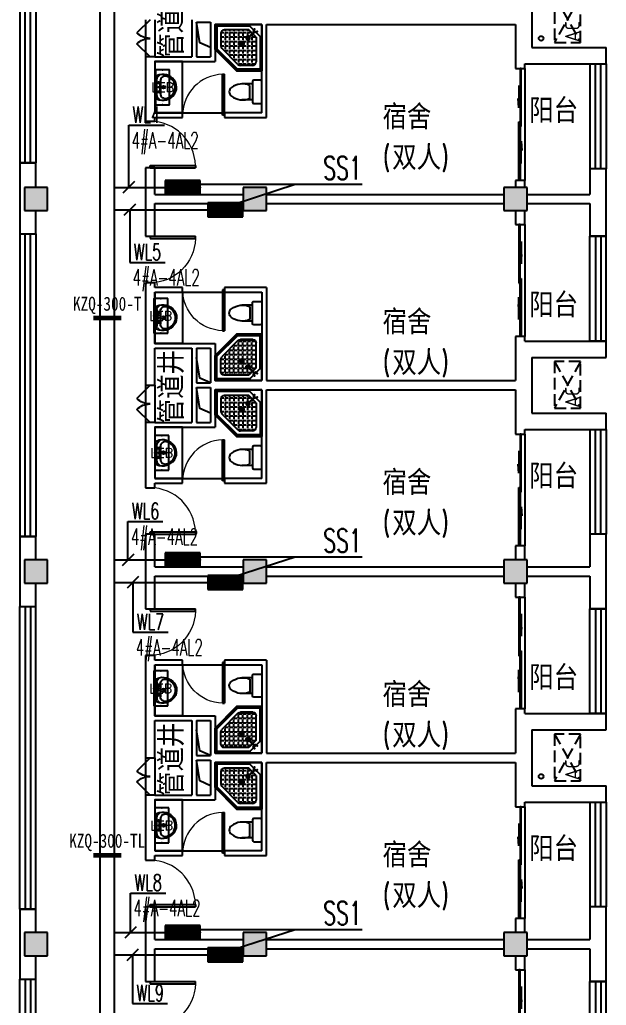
# Model space of a CAD drawing. Extents: x 1725663 to 4653551, y -550461 to 248782.
# Drawn here: x 2154850 to 2167450, y -484350 to -463187 of the extents above; entities that cross this region are included whole.
import ezdxf
from ezdxf.enums import TextEntityAlignment as Align

# ---------------------------------------------------------------- set-up
doc = ezdxf.new("R2010")
doc.units = 0
doc.header["$LTSCALE"] = 1000
doc.linetypes.add('DASH', pattern=[0.35, 0.25, -0.1])
for name, color, linetype in [('0-底图', 7, 'Continuous'), ('0000集水坑', 4, 'Continuous'), ('CABLETRAY', 4, 'Continuous'), ('CLAYER', 7, 'Continuous'), ('COLUMN', 255, 'Continuous'), ('DIM-照明', 3, 'Continuous'), ('DIM-箱柜', 7, 'Continuous'), ('DOOR_FIRE', 4, 'Continuous'), ('EQUIP-箱柜', 3, 'Continuous'), ('PUB_HATCH', 8, 'Continuous'), ('PUB_TEXT', 7, 'Continuous'), ('TEL_TEXT', 7, 'Continuous'), ('WALL', 2, 'Continuous'), ('WINDOW', 4, 'Continuous'), ('WIRE-照明', 6, 'Continuous'), ('抗震支吊架', 2, 'Continuous'), ('洁具', 213, 'Continuous'), ('空调外机', 211, 'Continuous')]:
    doc.layers.add(name, color=color, linetype=linetype)
doc.styles.add('_TEL_DIM', font='SIMPLEX', dxfattribs={"width": 0.8, "height": 3.5, "bigfont": 'HZTXT'})
doc.styles.add('kzcad', font='', dxfattribs={"width": 0.8})
doc.styles.get("Standard").update_dxf_attribs({"font": 'geniso.shx', "bigfont": 'hztxt.shx'})
doc.styles.get('kzcad').set_extended_font_data('SimSun')

# ---------------------------------------------------------------- blocks, each defined once
blk = doc.blocks.new('*X490')
at = {"color": 0}
for p, q in [((-250, 33), (-83, 200)), ((-250, 68), (-118, 200)), ((-250, 104), (-154, 200)), ((-250, 139), (-189, 200)), ((-250, 174), (-224, 200)), ((-247, 0), (-47, 200)), ((-212, 0), (-12, 200)), ((-177, 0), (23, 200)), ((-141, 0), (59, 200)), ((-106, 0), (94, 200)), ((-71, 0), (129, 200)), ((-35, 0), (165, 200)), ((0, 0), (200, 200)), ((35, 0), (235, 200)), ((71, 0), (250, 179)), ((106, 0), (250, 144)), ((141, 0), (250, 109)), ((177, 0), (250, 73)), ((212, 0), (250, 38)), ((247, 0), (250, 3))]:
    blk.add_line(p, q, dxfattribs=at)
blk = doc.blocks.new('$equip$00002943')
for p, q in [((-0.75, 0.6), (-0.75, 0)), ((0.75, 0.6), (-0.75, 0.6)), ((0.75, 0), (0.75, 0.6)), ((-0.75, 0), (0.75, 0))]:
    blk.add_line(p, q)
for points, const_width in [([(-0.75, 0.3), (0.75, 0.3)], 0.6), ([(-0.75, 0.6), (-0.75, 0), (0.75, 0), (0.75, 0.6), (-0.75, 0.6), (-0.75, 0)], 0.02)]:
    blk.add_lwpolyline(points, dxfattribs=dict(const_width=const_width))
for p in [(0, 0.6), (-0.75, 0.3), (0, 0), (0.75, 0.3)]:
    blk.add_point(p)
at = {"xscale": 0.00300000000061118, "yscale": 0.00300000000061118, "zscale": 0.00300000000061118}
blk.add_blockref('*X490', (0, 0), dxfattribs=at)
at = {"color": 7, "style": '_TEL_DIM', "flags": 1}
for tag in ['A', 'REMARK']:
    blk.add_attdef(tag, text='', height=0.00002, dxfattribs=at).set_placement((0, 0), align=Align.MIDDLE_CENTER)
blk = doc.blocks.new('$equip$00002908')
for p, q in [((0.75, 0.6), (-0.75, 0.6)), ((-0.75, 0.6), (-0.75, 0)), ((0.75, 0), (0.75, 0.6)), ((-0.75, 0), (0.75, 0))]:
    blk.add_line(p, q)
at = {"const_width": 0.04}
blk.add_lwpolyline([(-0.75, 0.6), (-0.75, 0), (0.75, 0), (0.75, 0.6), (-0.75, 0.6), (-0.75, 0)], dxfattribs=at)
for p in [(0, 0.6), (-0.75, 0.3), (0, 0), (0.75, 0.3)]:
    blk.add_point(p)
at = {"color": 7, "style": '_TEL_DIM'}
blk.add_attdef('$TEXT$', text='', height=0.4, dxfattribs=at).set_placement((0, 0.3), align=Align.MIDDLE_CENTER)
at = {"color": 7, "style": '_TEL_DIM', "flags": 1}
for tag in ['A', 'REMARK']:
    blk.add_attdef(tag, text='', height=0.00002, dxfattribs=at).set_placement((0, 0), align=Align.MIDDLE_CENTER)
blk = doc.blocks.new('2t21gqw')
at = {"layer": '0000集水坑'}
for centre in [(105500, -14550), (105500, -30400)]:
    blk.add_circle(centre, 50, dxfattribs=at)
blk = doc.blocks.new('1F平面-CAD导入_dwg_Drawing4_t3_dwg_$plan$00001613-474159-1F-927810-1F')
at = {"layer": '洁具'}
for p, q in [((-30, 250), (-170, 250)), ((-200, 170), (-430, 170)), ((-260, -140), (-260, 140)), ((-200, -170), (-200, -220)), ((-170, -250), (-30, -250))]:
    blk.add_line(p, q, dxfattribs=at)
for points in [[(-200, 220), (-200, 170), (-200, -170), (-430, -170)], [(0, -220), (0, 220)]]:
    blk.add_lwpolyline(points, dxfattribs=at)
for centre, radius, start, end in [((-170, 220), 30, 90, 180), ((-30, 220), 30, 0, 90), ((-590, 0), 110, 123.4509, 236.5491), ((-413, -227), 398, 67.4505, 126.6381), ((-413, 227), 398, 233.3619, 292.5495), ((-170, -220), 30, 180, 270), ((-30, -220), 30, 270, 0)]:
    blk.add_arc(centre, radius, start, end, dxfattribs=at)
blk = doc.blocks.new('$lvtry$00000169')
at = {"color": 0}
for p, q in [((259, -36), (259, 0)), ((259, -36), (36, -259)), ((276, -120), (120, -276)), ((144, -151), (291, -298)), ((151, -144), (298, -291)), ((259, -24), (976, -24)), ((259, -36), (964, -36)), ((270, -213), (270, -143)), ((276, -120), (808, -120)), ((366, -213), (366, -143)), ((462, -213), (462, -143)), ((558, -213), (558, -143)), ((655, -213), (655, -143)), ((751, -213), (751, -143)), ((847, -213), (847, -143)), ((880, -192), (880, -460)), ((964, -36), (976, -24)), ((964, -36), (964, -525)), ((976, -24), (976, -530)), ((36, -259), (0, -259)), ((24, -259), (24, -976)), ((36, -259), (36, -964)), ((120, -276), (120, -808)), ((120, -309), (147, -309)), ((120, -405), (147, -405)), ((173, -309), (173, -239)), ((173, -309), (243, -309)), ((173, -405), (173, -335)), ((173, -405), (243, -405)), ((183, -213), (205, -213)), ((220, -213), (243, -213)), ((270, -213), (340, -213)), ((270, -263), (270, -239)), ((270, -405), (270, -335)), ((270, -405), (340, -405)), ((334, -309), (340, -309)), ((366, -213), (436, -213)), ((366, -309), (366, -239)), ((366, -309), (436, -309)), ((366, -405), (366, -335)), ((366, -405), (379, -405)), ((462, -213), (532, -213)), ((462, -309), (462, -239)), ((462, -309), (532, -309)), ((462, -405), (462, -335)), ((462, -405), (532, -405)), ((558, -213), (628, -213)), ((558, -309), (558, -239)), ((558, -309), (628, -309)), ((558, -405), (558, -335)), ((558, -405), (628, -405)), ((655, -213), (725, -213)), ((655, -309), (655, -239)), ((655, -309), (725, -309)), ((655, -405), (655, -335)), ((655, -405), (725, -405)), ((751, -213), (821, -213)), ((751, -309), (751, -239)), ((751, -309), (821, -309)), ((751, -405), (751, -335)), ((751, -405), (821, -405)), ((847, -213), (880, -213)), ((847, -309), (847, -239)), ((847, -309), (880, -309)), ((847, -405), (847, -335)), ((847, -405), (880, -405)), ((120, -501), (147, -501)), ((120, -598), (147, -598)), ((173, -501), (173, -431)), ((173, -501), (243, -501)), ((173, -598), (173, -528)), ((173, -598), (243, -598)), ((173, -694), (173, -624)), ((270, -501), (270, -431)), ((270, -501), (340, -501)), ((270, -598), (270, -528)), ((270, -598), (340, -598)), ((270, -694), (270, -624)), ((366, -501), (366, -431)), ((366, -501), (436, -501)), ((366, -598), (366, -528)), ((366, -598), (436, -598)), ((366, -694), (366, -624)), ((462, -501), (462, -431)), ((462, -501), (532, -501)), ((462, -598), (462, -528)), ((462, -598), (532, -598)), ((462, -694), (462, -624)), ((859, -511), (511, -859)), ((964, -525), (525, -964)), ((976, -530), (530, -976)), ((558, -501), (558, -431)), ((558, -501), (628, -501)), ((558, -598), (558, -528)), ((558, -598), (628, -598)), ((558, -694), (558, -624)), ((655, -501), (655, -431)), ((655, -501), (725, -501)), ((655, -598), (655, -528)), ((655, -598), (725, -598)), ((655, -694), (655, -624)), ((751, -501), (751, -431)), ((751, -501), (821, -501)), ((751, -598), (751, -528)), ((751, -598), (773, -598)), ((847, -501), (847, -431)), ((847, -501), (867, -501)), ((964, -525), (976, -530)), ((120, -694), (147, -694)), ((120, -790), (147, -790)), ((173, -694), (243, -694)), ((173, -790), (173, -720)), ((173, -790), (243, -790)), ((173, -878), (173, -816)), ((270, -694), (340, -694)), ((270, -790), (270, -720)), ((270, -790), (340, -790)), ((270, -880), (270, -816)), ((366, -694), (436, -694)), ((366, -790), (366, -720)), ((366, -790), (436, -790)), ((366, -880), (366, -816)), ((462, -694), (532, -694)), ((462, -790), (462, -720)), ((462, -790), (532, -790)), ((462, -880), (462, -816)), ((558, -694), (628, -694)), ((558, -790), (558, -720)), ((558, -790), (580, -790)), ((655, -694), (676, -694)), ((36, -964), (24, -976)), ((24, -976), (530, -976)), ((36, -964), (525, -964)), ((192, -880), (460, -880)), ((525, -964), (530, -976))]:
    blk.add_line(p, q, dxfattribs=at)
blk.add_lwpolyline([(0, 0), (0, -1000), (540, -1000), (1000, -540), (1000, 0)], close=True)
for points in [[(0, 0), (0, -1000)], [(0, 0), (1000, 0)], [(1000, 0), (1000, -540)], [(136, -190), (148, -178), (132, -162), (121, -174)], [(190, -136), (178, -148), (162, -132), (174, -121)], [(1000, -540), (540, -1000)], [(0, -1000), (540, -1000)]]:
    blk.add_lwpolyline(points, close=True, dxfattribs=at)
for radius in [43.8, 31.1]:
    blk.add_circle((416, -428), radius, dxfattribs=at)
for centre, radius, start, end in [((808, -192), 72, 0, 90), ((296, -296), 40.6, 142.583, 128.4197), ((296, -296), 28.6, 145.828, 125.6599), ((808, -460), 72, 315, 0), ((192, -808), 72, 180, 270), ((460, -808), 72, 270, 315)]:
    blk.add_arc(centre, radius, start, end, dxfattribs=at)
for p in [(103, -156, 0), (156, -102, 0), (416, -428, 0)]:
    blk.add_point(p, dxfattribs=at)
blk = doc.blocks.new('$lvtry$00000178')
at = {"color": 0}
for p, q in [((-238, 0), (238, 0)), ((-214, -36), (-272, -91)), ((-180, -23), (180, -23)), ((-142, -105), (140, -105)), ((140, -105), (-142, -105)), ((216, -37), (268, -91))]:
    blk.add_line(p, q, dxfattribs=at)
blk.add_lwpolyline([(-104, -430, 0.224698), (110, -425, 0.348046), (269, -79), (239, 0), (-241, 0), (-271, -79, 0.356844)], format="xyb", close=True, dxfattribs=at)
for centre, radius in [((-100, -65), 16.3), ((1, -172), 31.6), ((100, -65), 16.3)]:
    blk.add_circle(centre, radius, dxfattribs=at)
at = {"color": 0, "lineweight": 13}
blk.add_circle((1, -172), 23, dxfattribs=at)
at = {"color": 0}
for centre, radius, start, end in [((-142, -205), 100, 90, 190.5602), ((-180, -73), 50, 90, 133.181), ((140, -205), 100, 349.4398, 90), ((180, -73), 50, 44.5607, 90), ((-1, -179), 243, 190.5602, 349.4398)]:
    blk.add_arc(centre, radius, start, end, dxfattribs=at)
for p in [(0, -65), (1, -172)]:
    blk.add_point(p, dxfattribs=at)
blk = doc.blocks.new('A$C70365C93')
at = {"layer": '洁具'}
blk.add_lwpolyline([(-1900, 2300), (-1900, 1700), (-800, 1700), (-800, 2300)], close=True, dxfattribs=at)
blk.add_blockref('$lvtry$00000178', (-1350, 2280), dxfattribs=at)
at = {"layer": '洁具', "rotation": 180}
blk.add_blockref('$lvtry$00000169', (0, 0), dxfattribs=at)
at = {"layer": '洁具', "extrusion": (0, 0, -1), "xscale": -1, "zscale": -1, "rotation": 90}
blk.add_blockref('1F平面-CAD导入_dwg_Drawing4_t3_dwg_$plan$00001613-474159-1F-927810-1F', (1450, 0), dxfattribs=at)
blk = doc.blocks.new('A$Cf5a72a1b')
at = {"layer": '空调外机', "linetype": 'DASH'}
for p, q in [((1000, 563), (0, 0)), ((1000, 0), (0, 563))]:
    blk.add_line(p, q, dxfattribs=at)
blk.add_lwpolyline([(1000, 563), (0, 563), (0, 0), (1000, 0)], close=True, dxfattribs=at)
at = {"layer": 'PUB_TEXT'}
blk.add_text('AC', height=315, dxfattribs=at).set_placement((5, 18))
blk = doc.blocks.new('$TCHSYS$WIN2D')
for p, q in [((-0.5, 0.5), (0.5, 0.5)), ((-0.5, 0.5), (-0.5, -0.5)), ((0.5, 0.5), (0.5, -0.5)), ((0.5, 0.1667), (-0.5, 0.1667)), ((0.5, -0.1667), (-0.5, -0.1667)), ((-0.5, -0.5), (0.5, -0.5))]:
    blk.add_line(p, q)
blk = doc.blocks.new('$DorLib2D$00000131')
at = {"color": 0, "linetype": 'Continuous'}
for p, q in [((0.15, 0.125), (0.2319, 0.1973)), ((0.2319, 0.1973), (0.2319, 0.125)), ((-0.5, 0.125), (-0.5, 0)), ((0.0192, 0.125), (-0.5, 0.125)), ((0.0192, 0), (0.0192, 0.125)), ((0.35, 0.125), (0.15, 0.125)), ((-0.5, 0), (0.0192, 0)), ((-0.024, 0), (0.5, 0)), ((-0.024, -0.125), (-0.024, 0)), ((0.5, 0), (0.5, -0.125)), ((-0.35, -0.125), (-0.15, -0.125)), ((-0.2319, -0.1973), (-0.2319, -0.125)), ((-0.15, -0.125), (-0.2319, -0.1973)), ((0.5, -0.125), (-0.024, -0.125))]:
    blk.add_line(p, q, dxfattribs=at)
blk = doc.blocks.new('$WINLIB2D$00000001')
at = {"color": 0}
for points in [[(-0.5, 0.5), (-0.5, -0.5)], [(-0.5, 0.5), (0.5, 0.5)], [(0.5, -0.5), (0.5, 0.5)], [(0.5, 0.1667), (-0.5, 0.1667)], [(0.5, -0.1667), (-0.5, -0.1667)], [(-0.5, -0.5), (0.5, -0.5)]]:
    blk.add_lwpolyline(points, dxfattribs=at)
blk = doc.blocks.new('$DorLib2D$00000116')
at = {"color": 0}
for p, q in [((-0.5, 0), (-0.146, 0.354)), ((0.5, 0), (0.146, 0.354))]:
    blk.add_line(p, q, dxfattribs=at)
for centre, start, end in [((-0.5, 0), 0, 45), ((0.5, 0), 135, 180)]:
    blk.add_arc(centre, 0.5, start, end, dxfattribs=at)
blk = doc.blocks.new('$DorLib2D$00000001')
for p, q in [((0.45, 0.975), (0.5, 0.975)), ((0.45, 0), (0.45, 0.975)), ((0.5, 0), (0.5, 0.975)), ((0.5, 0), (0.45, 0))]:
    blk.add_line(p, q)
at = {"lineweight": 13}
blk.add_arc((0.475, 0), 0.975, 91.4693, 180, dxfattribs=at)
blk = doc.blocks.new('gkhkjk')
at = {"layer": 'PUB_HATCH'}
for points in [[(1592207, -385653.8), (1591707, -385653.8), (1591707, -386153.8), (1592207, -386153.8)], [(1596907, -385653.8), (1596407, -385653.8), (1596407, -386153.8), (1596907, -386153.8)], [(1602507, -385653.8), (1602007, -385653.8), (1602007, -386153.8), (1602507, -386153.8)], [(1592207, -393653.8), (1591707, -393653.8), (1591707, -394153.8), (1592207, -394153.8)], [(1596907, -393653.8), (1596407, -393653.8), (1596407, -394153.8), (1596907, -394153.8)], [(1602507, -393653.8), (1602007, -393653.8), (1602007, -394153.8), (1602507, -394153.8)], [(1592207, -401653.8), (1591707, -401653.8), (1591707, -402153.8), (1592207, -402153.8)], [(1596907, -401653.8), (1596407, -401653.8), (1596407, -402153.8), (1596907, -402153.8)], [(1602507, -401653.8), (1602007, -401653.8), (1602007, -402153.8), (1602507, -402153.8)]]:
    blk.add_hatch(color=256, dxfattribs=at).paths.add_polyline_path(points)
for points in [[(1595707, -382653.8), (1595476.7, -382550.3), (1595407, -382103.8)], [(1595707, -389853.8), (1595476.7, -389750.3), (1595407, -389303.8)], [(1595707, -390503.8), (1595476.7, -390400.3), (1595407, -389953.8)], [(1595707, -397853.8), (1595476.7, -397750.3), (1595407, -397303.8)], [(1595707, -398503.8), (1595476.7, -398400.3), (1595407, -397953.8)]]:
    blk.add_lwpolyline(points)
at = {"layer": 'COLUMN'}
for p, q in [((1592207, -385653.8), (1591707, -385653.8)), ((1591707, -385653.8), (1591707, -386153.8)), ((1592207, -386153.8), (1592207, -385653.8)), ((1596907, -385653.8), (1596407, -385653.8)), ((1596407, -385653.8), (1596407, -386153.8)), ((1596907, -386153.8), (1596907, -385653.8)), ((1602507, -385653.8), (1602007, -385653.8)), ((1602007, -385653.8), (1602007, -386153.8)), ((1602507, -386153.8), (1602507, -385653.8)), ((1591707, -386153.8), (1592207, -386153.8)), ((1596407, -386153.8), (1596907, -386153.8)), ((1602007, -386153.8), (1602507, -386153.8)), ((1592207, -393653.8), (1591707, -393653.8)), ((1591707, -393653.8), (1591707, -394153.8)), ((1592207, -394153.8), (1592207, -393653.8)), ((1596907, -393653.8), (1596407, -393653.8)), ((1596407, -393653.8), (1596407, -394153.8)), ((1596907, -394153.8), (1596907, -393653.8)), ((1602507, -393653.8), (1602007, -393653.8)), ((1602007, -393653.8), (1602007, -394153.8)), ((1602507, -394153.8), (1602507, -393653.8)), ((1591707, -394153.8), (1592207, -394153.8)), ((1596407, -394153.8), (1596907, -394153.8)), ((1602007, -394153.8), (1602507, -394153.8)), ((1592207, -401653.8), (1591707, -401653.8)), ((1591707, -401653.8), (1591707, -402153.8)), ((1592207, -402153.8), (1592207, -401653.8)), ((1596907, -401653.8), (1596407, -401653.8)), ((1596407, -401653.8), (1596407, -402153.8)), ((1596907, -402153.8), (1596907, -401653.8)), ((1602507, -401653.8), (1602007, -401653.8)), ((1602007, -401653.8), (1602007, -402153.8)), ((1602507, -402153.8), (1602507, -401653.8)), ((1591707, -402153.8), (1592207, -402153.8)), ((1596407, -402153.8), (1596907, -402153.8)), ((1602007, -402153.8), (1602507, -402153.8))]:
    blk.add_line(p, q, dxfattribs=at)
at = {"layer": 'DOOR_FIRE'}
for p, q in [((1594307, -382053.8), (1594307, -382853.8)), ((1594507, -382053.8), (1594507, -382853.8)), ((1594307, -389903.8), (1594307, -390703.8)), ((1594507, -389903.8), (1594507, -390703.8)), ((1594307, -397903.8), (1594307, -398703.8)), ((1594507, -397903.8), (1594507, -398703.8))]:
    blk.add_line(p, q, dxfattribs=at)
at = {"layer": 'WALL'}
for p, q in [((1602607, -381453.8), (1602607, -382053.8)), ((1595307, -382053.8), (1595307, -382853.8)), ((1595407, -382103.8), (1595407, -382853.8)), ((1595407, -382103.8), (1595707, -382103.8)), ((1595707, -382103.8), (1595707, -382853.8)), ((1595807, -382153.8), (1595807, -382953.8)), ((1595807, -382153.8), (1596807, -382153.8)), ((1596807, -384053.8), (1596807, -382153.8)), ((1596907, -384153.8), (1596907, -382153.8)), ((1596907, -382153.8), (1602257, -382153.8)), ((1602257, -382153.8), (1602257, -382753.8)), ((1602607, -382053.8), (1602607, -382653.8)), ((1602257, -382753.8), (1602257, -383103.8)), ((1602607, -382653.8), (1604207, -382653.8)), ((1604207, -383003.8), (1604207, -382653.8)), ((1594507, -382853.8), (1594307, -382853.8)), ((1594307, -382853.8), (1594307, -382953.8)), ((1594307, -382953.8), (1594307, -384153.8)), ((1594507, -382853.8), (1595307, -382853.8)), ((1594507, -382953.8), (1594507, -384053.8)), ((1594507, -382953.8), (1595307, -382953.8)), ((1595307, -382953.8), (1595807, -382953.8)), ((1595407, -382853.8), (1595707, -382853.8)), ((1602457, -383103.8), (1602457, -383003.8)), ((1602457, -383003.8), (1603857, -383003.8)), ((1603857, -383003.8), (1604207, -383003.8)), ((1602257, -383103.8), (1602457, -383103.8)), ((1595107, -384053.8), (1594507, -384053.8)), ((1595107, -384153.8), (1595107, -384053.8)), ((1596807, -384053.8), (1596007, -384053.8)), ((1596007, -384053.8), (1596007, -384153.8)), ((1594307, -384153.8), (1594307, -384233.5)), ((1594307, -384233.5), (1594507, -384233.5)), ((1594507, -384153.8), (1595107, -384153.8)), ((1594507, -384233.5), (1594507, -384153.8)), ((1596007, -384153.8), (1596907, -384153.8)), ((1591957, -385128.8), (1591607, -385128.8)), ((1591607, -385128.8), (1591607, -385903.8)), ((1591957, -385653.8), (1591957, -385128.8)), ((1594507, -385233.5), (1594307, -385233.5)), ((1594307, -385233.5), (1594307, -385903.8)), ((1594507, -385803.8), (1594507, -385233.5)), ((1604207, -385253.8), (1603857, -385253.8)), ((1603857, -385253.8), (1603857, -385803.8)), ((1604207, -385903.8), (1604207, -385253.8)), ((1602457, -385503.8), (1602257, -385503.8)), ((1602257, -385503.8), (1602257, -385653.8)), ((1602457, -385653.8), (1602457, -385503.8)), ((1594507, -385803.8), (1596407, -385803.8)), ((1596907, -385803.8), (1602007, -385803.8)), ((1602507, -385803.8), (1603857, -385803.8)), ((1591607, -385903.8), (1591607, -386653.8)), ((1594307, -385903.8), (1594307, -386703.8)), ((1594507, -386703.8), (1594507, -386003.8)), ((1594507, -386003.8), (1596407, -386003.8)), ((1596907, -386003.8), (1602007, -386003.8)), ((1602507, -386003.8), (1603857, -386003.8)), ((1603857, -386003.8), (1603857, -386703.8)), ((1604207, -386703.8), (1604207, -385903.8)), ((1591957, -386653.8), (1591957, -386153.8)), ((1602257, -386153.8), (1602257, -386453.8)), ((1602457, -386453.8), (1602457, -386153.8)), ((1591607, -386653.8), (1591957, -386653.8)), ((1602257, -386453.8), (1602457, -386453.8)), ((1594307, -386703.8), (1594507, -386703.8)), ((1603857, -386703.8), (1604207, -386703.8)), ((1594507, -387703.8), (1594307, -387703.8)), ((1594307, -387703.8), (1594307, -387803.8)), ((1594507, -387803.8), (1594507, -387703.8)), ((1594307, -387803.8), (1594307, -389003.8)), ((1595107, -387803.8), (1594507, -387803.8)), ((1594507, -387903.8), (1594507, -389003.8)), ((1594507, -387903.8), (1595107, -387903.8)), ((1595107, -387903.8), (1595107, -387803.8)), ((1596907, -387803.8), (1596007, -387803.8)), ((1596007, -387803.8), (1596007, -387903.8)), ((1596007, -387903.8), (1596807, -387903.8)), ((1596807, -387903.8), (1596807, -389803.8)), ((1596907, -387803.8), (1596907, -389803.8)), ((1602457, -388853.8), (1602257, -388853.8)), ((1602257, -388853.8), (1602257, -389203.8)), ((1602457, -388953.8), (1602457, -388853.8)), ((1602457, -388953.8), (1603857, -388953.8)), ((1604207, -388953.8), (1603857, -388953.8)), ((1604207, -389303.8), (1604207, -388953.8)), ((1594307, -389003.8), (1594307, -389903.8)), ((1594507, -389003.8), (1595307, -389003.8)), ((1594507, -389903.8), (1594507, -389103.8)), ((1594507, -389103.8), (1595307, -389103.8)), ((1595307, -389003.8), (1595807, -389003.8)), ((1595307, -389103.8), (1595307, -389903.8)), ((1595407, -389103.8), (1595707, -389103.8)), ((1595407, -389103.8), (1595407, -389853.8)), ((1595707, -389103.8), (1595707, -389853.8)), ((1595807, -389003.8), (1595807, -389803.8)), ((1602257, -389203.8), (1602257, -389803.8)), ((1602607, -389303.8), (1602607, -389903.8)), ((1602607, -389303.8), (1604207, -389303.8)), ((1595807, -389803.8), (1596807, -389803.8)), ((1596907, -389803.8), (1602257, -389803.8)), ((1594307, -389903.8), (1594507, -389903.8)), ((1595307, -389903.8), (1595307, -390703.8)), ((1595407, -389853.8), (1595707, -389853.8)), ((1595407, -389953.8), (1595407, -390703.8)), ((1595407, -389953.8), (1595707, -389953.8)), ((1595707, -389953.8), (1595707, -390703.8)), ((1595807, -390003.8), (1595807, -390803.8)), ((1595807, -390003.8), (1596807, -390003.8)), ((1596807, -391903.8), (1596807, -390003.8)), ((1596907, -392003.8), (1596907, -390003.8)), ((1596907, -390003.8), (1602257, -390003.8)), ((1602257, -390003.8), (1602257, -390603.8)), ((1602607, -389903.8), (1602607, -390503.8)), ((1602257, -390603.8), (1602257, -390953.8)), ((1602607, -390503.8), (1604207, -390503.8)), ((1604207, -390853.8), (1604207, -390503.8)), ((1594507, -390703.8), (1594307, -390703.8)), ((1594307, -390703.8), (1594307, -390803.8)), ((1594307, -390803.8), (1594307, -392003.8)), ((1594507, -390703.8), (1595307, -390703.8)), ((1594507, -390803.8), (1594507, -391903.8)), ((1594507, -390803.8), (1595307, -390803.8)), ((1595307, -390803.8), (1595807, -390803.8)), ((1595407, -390703.8), (1595707, -390703.8)), ((1602457, -390953.8), (1602457, -390853.8)), ((1602457, -390853.8), (1603857, -390853.8)), ((1603857, -390853.8), (1604207, -390853.8)), ((1602257, -390953.8), (1602457, -390953.8)), ((1595107, -391903.8), (1594507, -391903.8)), ((1595107, -392003.8), (1595107, -391903.8)), ((1596807, -391903.8), (1596007, -391903.8)), ((1596007, -391903.8), (1596007, -392003.8)), ((1594307, -392003.8), (1594307, -392103.8)), ((1594307, -392103.8), (1594507, -392103.8)), ((1594507, -392003.8), (1595107, -392003.8)), ((1594507, -392103.8), (1594507, -392003.8)), ((1596007, -392003.8), (1596907, -392003.8)), ((1591957, -393153.8), (1591607, -393153.8)), ((1591607, -393153.8), (1591607, -393903.8)), ((1591957, -393653.8), (1591957, -393153.8)), ((1594507, -393103.8), (1594307, -393103.8)), ((1594307, -393103.8), (1594307, -393903.8)), ((1594507, -393803.8), (1594507, -393103.8)), ((1604207, -393103.8), (1603857, -393103.8)), ((1603857, -393103.8), (1603857, -393803.8)), ((1604207, -393903.8), (1604207, -393103.8)), ((1602457, -393353.8), (1602257, -393353.8)), ((1602257, -393353.8), (1602257, -393653.8)), ((1602457, -393653.8), (1602457, -393353.8)), ((1594507, -393803.8), (1596407, -393803.8)), ((1596907, -393803.8), (1602007, -393803.8)), ((1602507, -393803.8), (1603857, -393803.8)), ((1591607, -393903.8), (1591607, -394653.8)), ((1594307, -393903.8), (1594307, -394703.8)), ((1594507, -394703.8), (1594507, -394003.8)), ((1594507, -394003.8), (1596407, -394003.8)), ((1596907, -394003.8), (1602007, -394003.8)), ((1602507, -394003.8), (1603857, -394003.8)), ((1603857, -394003.8), (1603857, -394703.8)), ((1604207, -394703.8), (1604207, -393903.8)), ((1591957, -394653.8), (1591957, -394153.8)), ((1602257, -394153.8), (1602257, -394453.8)), ((1602457, -394453.8), (1602457, -394153.8)), ((1602257, -394453.8), (1602457, -394453.8)), ((1591607, -394653.8), (1591957, -394653.8)), ((1594307, -394703.8), (1594507, -394703.8)), ((1603857, -394703.8), (1604207, -394703.8)), ((1594507, -395703.8), (1594307, -395703.8)), ((1594307, -395703.8), (1594307, -395803.8)), ((1594507, -395803.8), (1594507, -395703.8)), ((1594307, -395803.8), (1594307, -397003.8)), ((1595107, -395803.8), (1594507, -395803.8)), ((1594507, -395903.8), (1594507, -397003.8)), ((1594507, -395903.8), (1595107, -395903.8)), ((1595107, -395903.8), (1595107, -395803.8)), ((1596907, -395803.8), (1596007, -395803.8)), ((1596007, -395803.8), (1596007, -395903.8)), ((1596007, -395903.8), (1596807, -395903.8)), ((1596807, -395903.8), (1596807, -397803.8)), ((1596907, -395803.8), (1596907, -397803.8)), ((1594307, -397003.8), (1594307, -397903.8)), ((1594507, -397003.8), (1595307, -397003.8)), ((1595307, -397003.8), (1595807, -397003.8)), ((1595807, -397003.8), (1595807, -397803.8)), ((1602457, -396853.8), (1602257, -396853.8)), ((1602257, -396853.8), (1602257, -397203.8)), ((1602457, -396953.8), (1602457, -396853.8)), ((1602457, -396953.8), (1603857, -396953.8)), ((1604207, -396953.8), (1603857, -396953.8)), ((1604207, -397303.8), (1604207, -396953.8)), ((1594507, -397903.8), (1594507, -397103.8)), ((1594507, -397103.8), (1595307, -397103.8)), ((1595307, -397103.8), (1595307, -397903.8)), ((1595407, -397103.8), (1595707, -397103.8)), ((1595407, -397103.8), (1595407, -397853.8)), ((1595707, -397103.8), (1595707, -397853.8)), ((1602257, -397203.8), (1602257, -397803.8)), ((1602607, -397303.8), (1602607, -397903.8)), ((1602607, -397303.8), (1604207, -397303.8)), ((1595407, -397853.8), (1595707, -397853.8)), ((1595807, -397803.8), (1596807, -397803.8)), ((1596907, -397803.8), (1602257, -397803.8)), ((1594307, -397903.8), (1594507, -397903.8)), ((1595307, -397903.8), (1595307, -398703.8)), ((1595407, -397953.8), (1595407, -398703.8)), ((1595407, -397953.8), (1595707, -397953.8)), ((1595707, -397953.8), (1595707, -398703.8)), ((1595807, -398003.8), (1595807, -398803.8)), ((1595807, -398003.8), (1596807, -398003.8)), ((1596807, -399903.8), (1596807, -398003.8)), ((1596907, -400003.8), (1596907, -398003.8)), ((1596907, -398003.8), (1602257, -398003.8)), ((1602257, -398003.8), (1602257, -398603.8)), ((1602607, -397903.8), (1602607, -398503.8)), ((1602607, -398503.8), (1604207, -398503.8)), ((1604207, -398853.8), (1604207, -398503.8)), ((1594507, -398703.8), (1594307, -398703.8)), ((1594307, -398703.8), (1594307, -398803.8)), ((1594507, -398703.8), (1595307, -398703.8)), ((1595407, -398703.8), (1595707, -398703.8)), ((1602257, -398603.8), (1602257, -398953.8)), ((1594307, -398803.8), (1594307, -400003.8)), ((1594507, -398803.8), (1594507, -399903.8)), ((1594507, -398803.8), (1595307, -398803.8)), ((1595307, -398803.8), (1595807, -398803.8)), ((1602457, -398953.8), (1602457, -398853.8)), ((1602457, -398853.8), (1603857, -398853.8)), ((1603857, -398853.8), (1604207, -398853.8)), ((1602257, -398953.8), (1602457, -398953.8)), ((1595107, -399903.8), (1594507, -399903.8)), ((1595107, -400003.8), (1595107, -399903.8)), ((1596807, -399903.8), (1596007, -399903.8)), ((1596007, -399903.8), (1596007, -400003.8)), ((1594307, -400003.8), (1594307, -400103.8)), ((1594307, -400103.8), (1594507, -400103.8)), ((1594507, -400003.8), (1595107, -400003.8)), ((1594507, -400103.8), (1594507, -400003.8)), ((1596007, -400003.8), (1596907, -400003.8)), ((1591957, -401153.8), (1591607, -401153.8)), ((1591607, -401153.8), (1591607, -401903.8)), ((1591957, -401653.8), (1591957, -401153.8)), ((1594507, -401103.8), (1594307, -401103.8)), ((1594307, -401103.8), (1594307, -401903.8)), ((1594507, -401803.8), (1594507, -401103.8)), ((1604207, -401103.8), (1603857, -401103.8)), ((1603857, -401103.8), (1603857, -401803.8)), ((1604207, -401903.8), (1604207, -401103.8)), ((1602457, -401353.8), (1602257, -401353.8)), ((1602257, -401353.8), (1602257, -401653.8)), ((1602457, -401653.8), (1602457, -401353.8)), ((1594507, -401803.8), (1596407, -401803.8)), ((1596907, -401803.8), (1602007, -401803.8)), ((1602507, -401803.8), (1603857, -401803.8)), ((1591607, -401903.8), (1591607, -402653.8)), ((1594307, -401903.8), (1594307, -402703.8)), ((1594507, -402703.8), (1594507, -402003.8)), ((1594507, -402003.8), (1596407, -402003.8)), ((1596907, -402003.8), (1602007, -402003.8)), ((1602507, -402003.8), (1603857, -402003.8)), ((1603857, -402003.8), (1603857, -402703.8)), ((1604207, -402703.8), (1604207, -401903.8)), ((1591957, -402653.8), (1591957, -402153.8)), ((1602257, -402153.8), (1602257, -402453.8)), ((1602457, -402453.8), (1602457, -402153.8)), ((1602257, -402453.8), (1602457, -402453.8)), ((1591607, -402653.8), (1591957, -402653.8)), ((1594307, -402703.8), (1594507, -402703.8)), ((1603857, -402703.8), (1604207, -402703.8))]:
    blk.add_line(p, q, dxfattribs=at)
at = {"layer": 'WINDOW'}
for p, q in [((1602457, -383103.8), (1602457, -385503.8)), ((1595107, -384053.8), (1596007, -384053.8)), ((1602457, -386453.8), (1602457, -388853.8)), ((1595107, -387903.8), (1596007, -387903.8)), ((1602457, -390953.8), (1602457, -393353.8)), ((1595107, -391903.8), (1596007, -391903.8)), ((1602457, -394453.8), (1602457, -396853.8)), ((1595107, -395903.8), (1596007, -395903.8)), ((1602457, -398953.8), (1602457, -401353.8)), ((1595107, -399903.8), (1596007, -399903.8)), ((1602457, -402453.8), (1602457, -404853.8))]:
    blk.add_line(p, q, dxfattribs=at)
blk.add_blockref('2t21gqw', (1497307, -367903.8))
for name, p, rotation in [('A$Cf5a72a1b', (1603655.1, -382545.1), 90), ('A$C70365C93', (1596807, -382153.8), 89.99999999999997), ('A$Cf5a72a1b', (1603655.1, -390395.1), 90), ('A$C70365C93', (1596807, -390003.8), 89.99999999999997), ('A$Cf5a72a1b', (1603655.1, -398395.1), 90), ('A$C70365C93', (1596807, -398003.8), 89.99999999999997)]:
    blk.add_blockref(name, p, dxfattribs=dict(rotation=rotation))
at = {"xscale": -1, "rotation": 89.99999999992463}
for p in [(1596807, -389803.8), (1596807, -397803.8)]:
    blk.add_blockref('A$C70365C93', p, dxfattribs=at)
at = {"layer": 'DOOR_FIRE', "xscale": 800, "yscale": -800, "zscale": 200}
for p, rotation in [((1594407, -382453.8), 269.9999999999926), ((1594407, -390303.8), 269.9999999999852), ((1594407, -398303.8), 269.9999999999852)]:
    blk.add_blockref('$DorLib2D$00000116', p, dxfattribs=dict(at, rotation=rotation))
at = {"layer": 'WINDOW'}
for name, p, xscale, yscale, zscale, rotation in [('$TCHSYS$WIN2D', (1591782, -382128.8), 6000, -350, 6000, 269.9999999999709), ('$WINLIB2D$00000001', (1604032, -384128.8), -2249.999999993481, 350, -2249.999999993481, 90), ('$DorLib2D$00000131', (1602357, -384303.8), 2400, 200, 2400, 270), ('$DorLib2D$00000001', (1594407, -384733.5), 1000, 1000, 1000, 269.9999999999923), ('$TCHSYS$WIN2D', (1591782, -389903.8), 6500, -350, 6500, 269.9999999999716), ('$DorLib2D$00000131', (1602357, -387653.8), -2400, 200, -2400, 270), ('$DorLib2D$00000001', (1594407, -387203.8), -1000, 1000, -1000, 270.000000000007), ('$WINLIB2D$00000001', (1604032, -387828.8), 2249.999999993481, 350, 2249.999999993481, 90), ('$WINLIB2D$00000001', (1604032, -391978.8), -2249.999999993481, 350, -2249.999999993481, 90), ('$DorLib2D$00000131', (1602357, -392153.8), 2400, 200, 2400, 270), ('$DorLib2D$00000001', (1594407, -392603.8), 1000, 1000, 1000, 269.999999999993), ('$DorLib2D$00000131', (1602357, -395653.8), -2400, 200, -2400, 270), ('$TCHSYS$WIN2D', (1591782, -397903.8), -6500, -350, -6500, 269.9999999999716), ('$DorLib2D$00000001', (1594407, -395203.8), -1000, 1000, -1000, 270), ('$WINLIB2D$00000001', (1604032, -395828.8), 2249.999999993481, 350, 2249.999999993481, 90), ('$WINLIB2D$00000001', (1604032, -399978.8), -2249.999999993481, 350, -2249.999999993481, 90), ('$DorLib2D$00000131', (1602357, -400153.8), 2400, 200, 2400, 270), ('$DorLib2D$00000001', (1594407, -400603.8), 1000, 1000, 1000, 269.999999999993), ('$DorLib2D$00000131', (1602357, -403653.8), -2400, 200, -2400, 270), ('$TCHSYS$WIN2D', (1591782, -405903.8), -6500, -350, -6500, 269.9999999999716), ('$DorLib2D$00000001', (1594407, -403203.8), 1000, -1000, 1000, 89.99999999999298), ('$WINLIB2D$00000001', (1604032, -403828.8), 2249.999999993481, 350, 2249.999999993481, 90)]:
    blk.add_blockref(name, p, dxfattribs=dict(at, xscale=xscale, yscale=yscale, zscale=zscale, rotation=rotation))
at = {"layer": 'WINDOW', "xscale": 900, "zscale": 900}
for p, yscale in [((1595557, -384103.8), 900), ((1595557, -387853.8), -900), ((1595557, -391953.8), 900), ((1595557, -395853.8), -900), ((1595557, -399953.8), 900)]:
    blk.add_blockref('$DorLib2D$00000001', p, dxfattribs=dict(at, yscale=yscale))
at = {"layer": 'CLAYER'}
for p in [(1595132.2, -382871.7), (1595132.2, -390721.7), (1595132.2, -398721.7)]:
    blk.add_text('管道井', height=525, rotation=90, dxfattribs=at).set_placement(p)
at = {"layer": 'PUB_TEXT'}
for s, p in [('阳台', (1602551.7, -384271.5)), ('宿舍', (1599399.2, -384407.2)), ('(', (1599399.2, -385279.3)), ('双人', (1599609.2, -385279.3)), (')', (1600659.2, -385279.3)), ('阳台', (1602551.7, -388446.1)), ('宿舍', (1599399.2, -388811.8)), ('(', (1599399.2, -389683.9)), ('双人', (1599609.2, -389683.9)), (')', (1600659.2, -389683.9)), ('宿舍', (1599399.2, -392257.2)), ('阳台', (1602551.7, -392121.5)), ('(', (1599399.2, -393129.3)), ('双人', (1599609.2, -393129.3)), (')', (1600659.2, -393129.3)), ('阳台', (1602551.7, -396446.1)), ('宿舍', (1599399.2, -396811.8)), ('(', (1599399.2, -397683.9)), ('双人', (1599609.2, -397683.9)), (')', (1600659.2, -397683.9)), ('阳台', (1602551.7, -400121.5)), ('宿舍', (1599399.2, -400257.2)), ('(', (1599399.2, -401129.3)), ('双人', (1599609.2, -401129.3)), (')', (1600659.2, -401129.3))]:
    blk.add_text(s, height=525, dxfattribs=at).set_placement(p)

msp = doc.modelspace()

# ---------------------------------------------------------------- linework, layer by layer
at = {"layer": 'CABLETRAY'}
for p, q in [((2156580, -516172), (2156580, -457614)), ((2156580, -516172), (2156580, -457614)), ((2156880, -457614), (2156880, -516172)), ((2156880, -457614), (2156880, -516172))]:
    msp.add_line(p, q, dxfattribs=at)
at = {"layer": 'DIM-照明'}
for p, q in [((2157315, -466663), (2157067, -466911)), ((2157315, -466663), (2157067, -466911)), ((2157338, -467146), (2157090, -467394)), ((2157338, -467146), (2157090, -467394)), ((2157300, -474663), (2157053, -474911)), ((2157300, -474663), (2157053, -474911)), ((2157403, -475146), (2157155, -475394)), ((2157403, -475146), (2157155, -475394)), ((2157353, -482663), (2157105, -482911)), ((2157353, -482663), (2157105, -482911)), ((2157397, -483146), (2157150, -483394)), ((2157397, -483146), (2157150, -483394))]:
    msp.add_line(p, q, dxfattribs=at)
for points in [[(2157191, -466787), (2157191, -465454)], [(2157191, -465454), (2157963, -465454)], [(2157191, -466787), (2157191, -465454)], [(2157191, -465454), (2157963, -465454)], [(2157214, -467270), (2157214, -468397)], [(2157214, -467270), (2157214, -468397)], [(2157214, -468397), (2157976, -468397)], [(2157214, -468397), (2157976, -468397)], [(2157176, -474787), (2157176, -473963)], [(2157176, -473963), (2157927, -473963)], [(2157176, -474787), (2157176, -473963)], [(2157176, -473963), (2157927, -473963)], [(2157279, -475270), (2157279, -476341)], [(2157279, -475270), (2157279, -476341)], [(2157279, -476341), (2158041, -476341)], [(2157279, -476341), (2158041, -476341)], [(2157229, -482787), (2157229, -481940)], [(2157229, -481940), (2157991, -481940)], [(2157229, -482787), (2157229, -481940)], [(2157229, -481940), (2157991, -481940)], [(2157273, -483270), (2157273, -484309)], [(2157273, -483270), (2157273, -484309)], [(2157273, -484309), (2158024, -484309)], [(2157273, -484309), (2158024, -484309)]]:
    msp.add_lwpolyline(points, dxfattribs=at)
at = {"layer": 'DIM-箱柜'}
for p, q in [((2158725, -466721), (2160765, -466721)), ((2158725, -466721), (2160765, -466721)), ((2159475, -467137), (2160765, -466721)), ((2159475, -467137), (2160765, -466721)), ((2160765, -466721), (2162209, -466721)), ((2160765, -466721), (2162209, -466721)), ((2158725, -474721), (2160765, -474721)), ((2158725, -474721), (2160765, -474721)), ((2159475, -475137), (2160765, -474721)), ((2159475, -475137), (2160765, -474721)), ((2160765, -474721), (2162209, -474721)), ((2160765, -474721), (2162209, -474721)), ((2158725, -482721), (2160765, -482721)), ((2158725, -482721), (2160765, -482721)), ((2159475, -483137), (2160765, -482721)), ((2159475, -483137), (2160765, -482721)), ((2160765, -482721), (2162209, -482721)), ((2160765, -482721), (2162209, -482721))]:
    msp.add_line(p, q, dxfattribs=at)
at = {"layer": 'WIRE-照明'}
for p, q in [((2156880, -466787), (2157975, -466787)), ((2156880, -467270), (2158892, -467270)), ((2156880, -474787), (2157975, -474787)), ((2156880, -475270), (2158892, -475270)), ((2156880, -482787), (2157975, -482787)), ((2156880, -483270), (2158892, -483270))]:
    msp.add_line(p, q, dxfattribs=at)
at = {"layer": '抗震支吊架', "color": 2, "const_width": 100}
for points in [[(2156430, -469595), (2157030, -469595)], [(2156430, -481127), (2157030, -481127)]]:
    msp.add_lwpolyline(points, dxfattribs=at)

# ---------------------------------------------------------------- block references
at = {"layer": '0-底图'}
msp.add_blockref('gkhkjk', (563243, -81133), dxfattribs=at)
at = {"layer": 'EQUIP-箱柜'}
ref = msp.add_blockref('$equip$00002908', (2157770, -464637), dxfattribs=dict(at, xscale=500, yscale=500, zscale=500, rotation=270))
ref.add_attrib('$TEXT$', 'LEB', dxfattribs={"layer": '0', "color": 7, "height": 200, "style": '_TEL_DIM'}).set_placement((2157920, -464637), align=Align.MIDDLE_CENTER)
at = {"layer": 'EQUIP-箱柜', "xscale": 500, "yscale": 500, "zscale": 500}
for p in [(2158350, -466937), (2158350, -474937), (2158350, -482937)]:
    msp.add_blockref('$equip$00002943', p, dxfattribs=at)
at = {"layer": 'EQUIP-箱柜', "xscale": 500, "yscale": 500, "zscale": 500, "rotation": 180}
for p in [(2159267, -467120), (2159267, -475120), (2159267, -483120)]:
    msp.add_blockref('$equip$00002943', p, dxfattribs=at)
at = {"layer": 'EQUIP-箱柜'}
ref = msp.add_blockref('$equip$00002908', (2157730, -469546), dxfattribs=dict(at, xscale=500, yscale=500, zscale=500, rotation=270))
ref.add_attrib('$TEXT$', 'LEB', dxfattribs={"layer": '0', "color": 7, "height": 200, "style": '_TEL_DIM'}).set_placement((2157880, -469546), align=Align.MIDDLE_CENTER)
ref = msp.add_blockref('$equip$00002908', (2157750, -472487), dxfattribs=dict(at, xscale=500, yscale=500, zscale=500, rotation=270))
ref.add_attrib('$TEXT$', 'LEB', dxfattribs={"layer": '0', "color": 7, "height": 200, "style": '_TEL_DIM'}).set_placement((2157900, -472487), align=Align.MIDDLE_CENTER)
ref = msp.add_blockref('$equip$00002908', (2157730, -477546), dxfattribs=dict(at, xscale=500, yscale=500, zscale=500, rotation=270))
ref.add_attrib('$TEXT$', 'LEB', dxfattribs={"layer": '0', "color": 7, "height": 200, "style": '_TEL_DIM'}).set_placement((2157880, -477546), align=Align.MIDDLE_CENTER)
ref = msp.add_blockref('$equip$00002908', (2157750, -480487), dxfattribs=dict(at, xscale=500, yscale=500, zscale=500, rotation=270))
ref.add_attrib('$TEXT$', 'LEB', dxfattribs={"layer": '0', "color": 7, "height": 200, "style": '_TEL_DIM'}).set_placement((2157900, -480487), align=Align.MIDDLE_CENTER)

# ---------------------------------------------------------------- texts
at = {"layer": 'DIM-照明', "color": 7, "style": '_TEL_DIM', "width": 0.64}
for s, p in [('WL4', (2157278, -465404)), ('WL4', (2157278, -465404)), ('WL5', (2157302, -468347)), ('WL5', (2157302, -468347)), ('WL6', (2157264, -473913)), ('WL6', (2157264, -473913)), ('WL7', (2157367, -476291)), ('WL7', (2157367, -476291)), ('WL8', (2157317, -481890)), ('WL8', (2157317, -481890)), ('WL9', (2157361, -484259)), ('WL9', (2157361, -484259))]:
    msp.add_text(s, height=350, dxfattribs=at).set_placement(p)
at = {"layer": 'DIM-箱柜', "color": 7, "style": '_TEL_DIM', "width": 0.64}
for p in [(2161373, -466621), (2161373, -466621), (2161373, -474621), (2161373, -474621), (2161373, -482621), (2161373, -482621)]:
    msp.add_text('SS1', height=500, dxfattribs=at).set_placement(p)
at = {"layer": 'TEL_TEXT', "style": '_TEL_DIM', "width": 0.6}
for p in [(2157255, -465954), (2157278, -468896), (2157241, -474462), (2157343, -476841), (2157293, -482439)]:
    msp.add_text('4#A-4AL2', height=350, dxfattribs=at).set_placement(p)
at = {"layer": '抗震支吊架', "color": 2, "style": 'kzcad', "width": 0.8}
for s, p in [('KZQ-300-T', (2156730, -469435)), ('KZQ-300-TL', (2156730, -480967))]:
    msp.add_text(s, height=300, rotation=359.8854, dxfattribs=at).set_placement(p, align=Align.CENTER)

doc.saveas('drawing.dxf')
